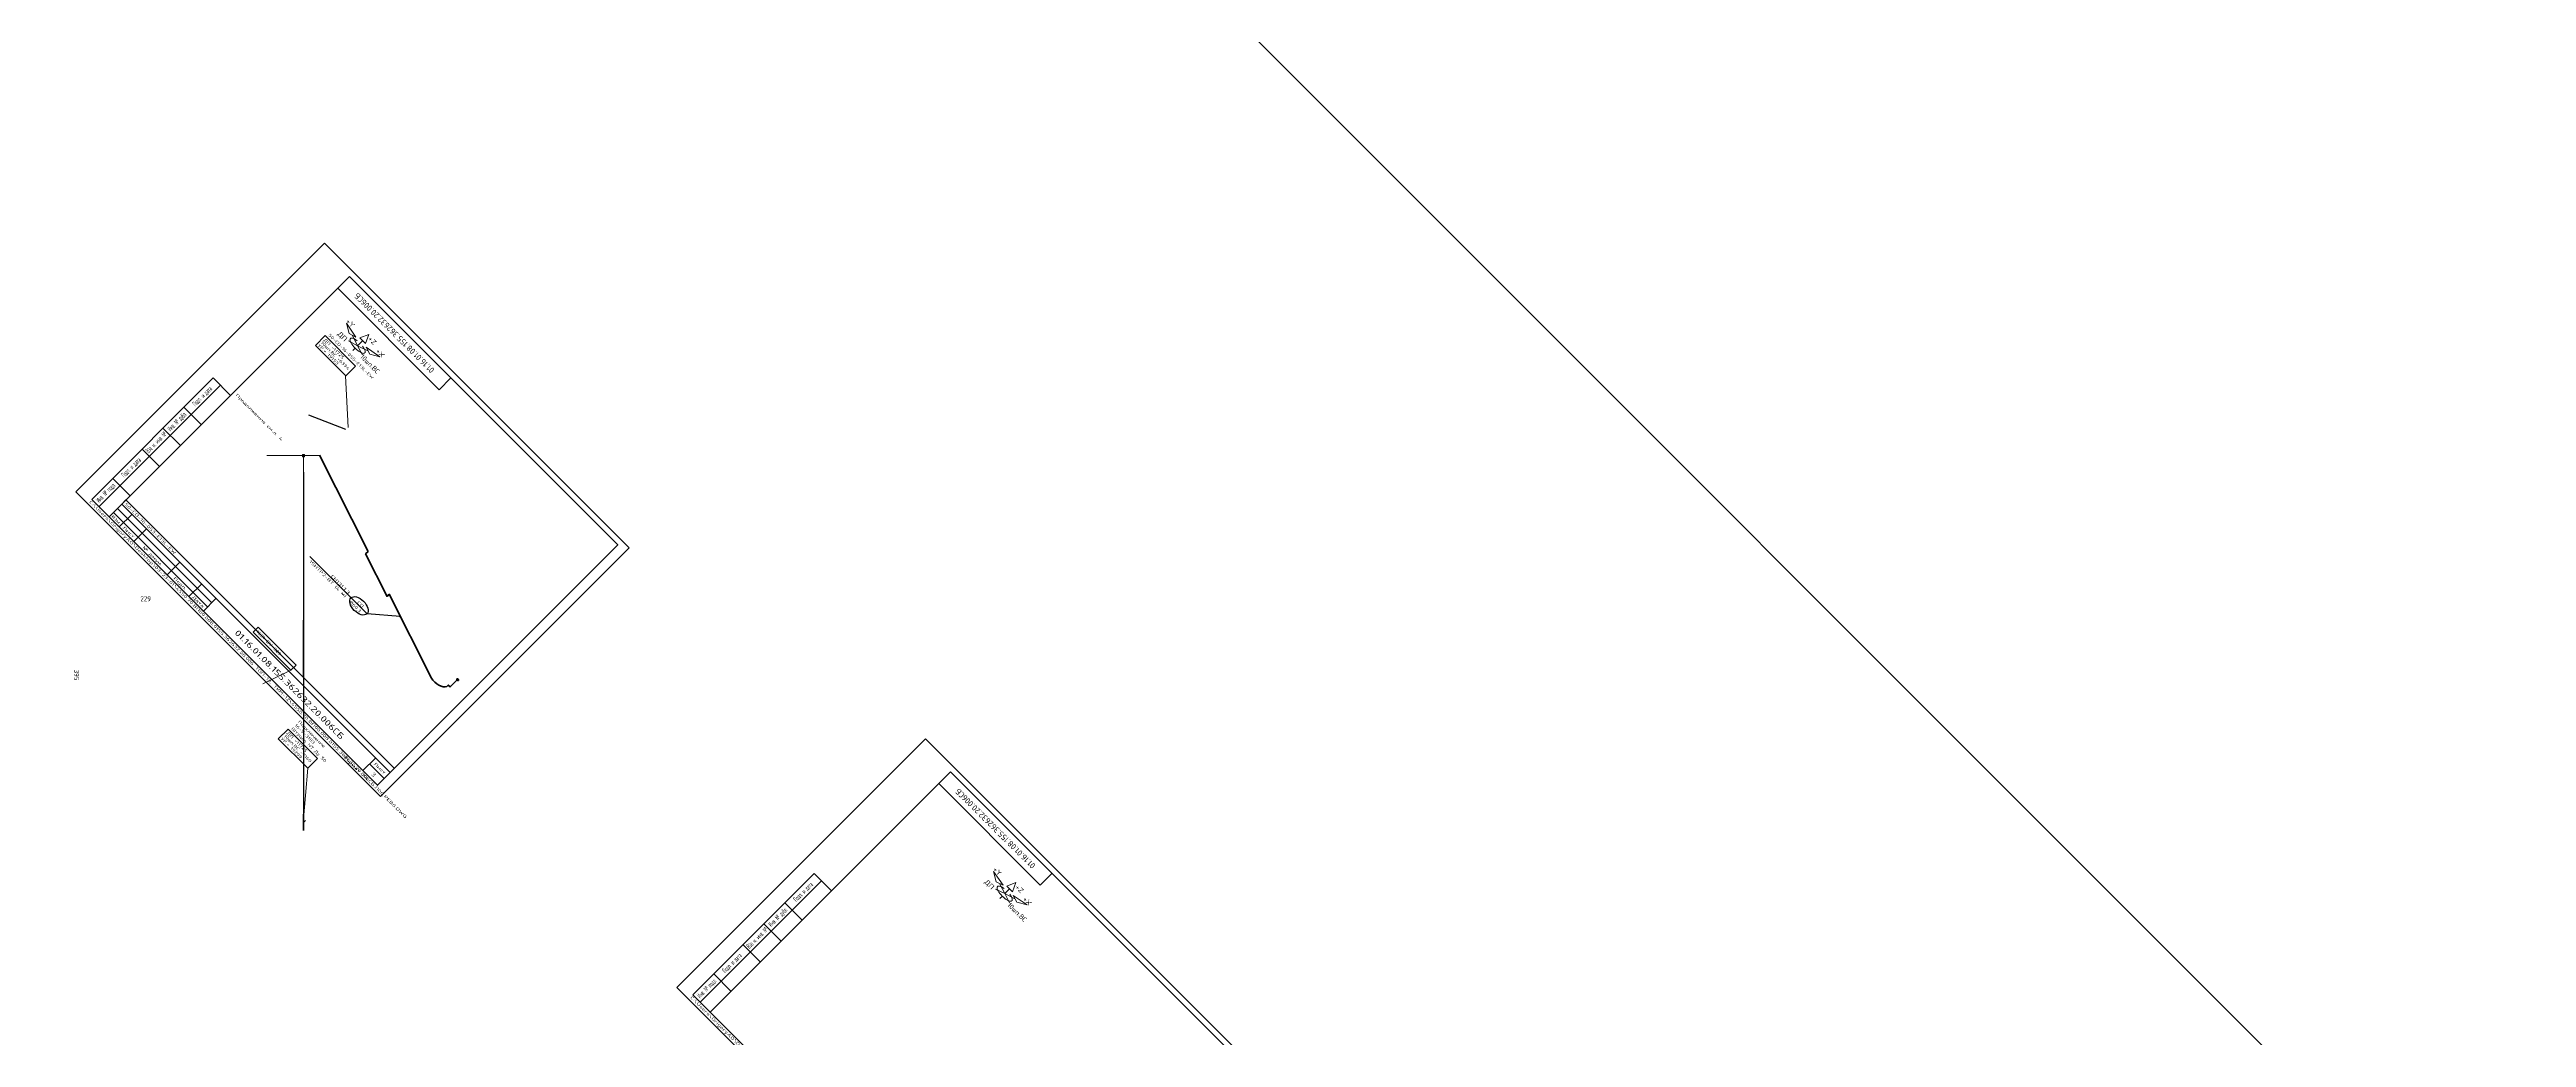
# Model space of a CAD drawing. Header units: millimetres. Extents: x -1501 to 8157, y -8271 to 1386.
# Drawn here: x 151 to 1358, y -415 to 66 of the extents above; entities that cross this region are included whole.
import ezdxf
from ezdxf import colors
from ezdxf.entities.mleader import LeaderData, LeaderLine
from ezdxf.enums import TextEntityAlignment as Align
from ezdxf.math import Vec2, Vec3

# ---------------------------------------------------------------- set-up
doc = ezdxf.new("R2010")
doc.units = ezdxf.units.MM
doc.header["$MEASUREMENT"] = 0
for name, color, linetype, lineweight in [('--TEXT--', 7, 'Continuous', 25), ('OFORMLENIE', 7, 'Continuous', 25), ('подложка', 253, 'Continuous', 13), ('СН', 1, 'Continuous', 50)]:
    doc.layers.add(name, color=color, linetype=linetype, lineweight=lineweight)
doc.layers.add('непечат', color=2, linetype='Continuous', plot=False)
doc.layers.add('Построение', color=7, linetype='Continuous')
doc.styles.add('GOST 2.304', font='CS_Gost2304.shx')
doc.styles.add('GOST_2.304', font='CS_Gost2304.shx', dxfattribs={"height": 2.5})
doc.styles.add('GOST_2.304_07', font='CS_Gost2304.shx', dxfattribs={"width": 0.7})
doc.styles.add('GOST_2.304_09', font='CS_Gost2304.shx', dxfattribs={"width": 0.9})
doc.styles.add('Style-CS_Gost2304', font='CS_Gost2304.shx')
doc.styles.add('TNR_30', font='times.ttf', dxfattribs={"height": 3})

# ---------------------------------------------------------------- blocks, each defined once
blk = doc.blocks.new('TerminatorOpen_0.4')
at = {"color": 0, "linetype": 'ByBlock', "lineweight": -2}
for q in [(-1, 0.2), (-1, 0), (-1, -0.2)]:
    blk.add_line((0, 0), q, dxfattribs=at)
blk = doc.blocks.new('*U13')
at = {"layer": 'СН'}
blk.add_hatch(color=256, dxfattribs=at).paths.add_polyline_path([(0.5, 0, 1), (-0.5, 0, 1)])
blk.add_circle((0, 0), 0.5, dxfattribs=at)
blk = doc.blocks.new('_DotSmall')
at = {"color": 0, "linetype": 'ByBlock', "const_width": 0.5}
blk.add_lwpolyline([(-0.0625, 0, 1), (0.0625, 0, 1)], format="xyb", close=True, dxfattribs=at)
blk = doc.blocks.new('*U23')
at = {"color": 0, "linetype": 'ByBlock', "lineweight": -2}
blk.add_lwpolyline([(210, 297), (0, 297), (0, 0), (210, 0)], close=True, dxfattribs=at)
at = {"color": 0, "linetype": 'ByBlock', "lineweight": 50}
blk.add_lwpolyline([(20, 292), (205, 292), (205, 5), (20, 5)], close=True, dxfattribs=at)
at = {"color": 0, "linetype": 'ByBlock', "lineweight": -2, "style": 'GOST_2.304'}
blk.add_text('Формат А4', height=2.5, dxfattribs=at).set_placement((200, 2.5), align=Align.MIDDLE_RIGHT)
at = {"color": 0, "linetype": 'ByBlock', "lineweight": -2, "insert": (8, 2.5), "char_height": 2.5, "attachment_point": 4, "style": 'GOST_2.304'}
blk.add_mtext('C:\\\\Users\\\\GrigoryAO\\\\Desktop\\\\03-23-01\\\\4550.70.ВП00.008.0155.362632.20.006 ТОП-12, ТКМ-12\\\\4550.70.ВП00.008.0155.362632.20.006СБ.Л00.РЕВ0.DWG', dxfattribs=at)
at = {"color": 0, "linetype": 'ByBlock', "lineweight": -2, "style": 'TNR_30'}
blk.add_attdef('ВЕРХНИЙ_НОМЕР_ЛИСТА', text='', height=3, dxfattribs=at).set_placement((200, 287), align=Align.MIDDLE_CENTER)
blk = doc.blocks.new('ST_Left')
at = {"color": 0, "linetype": 'ByBlock', "lineweight": 50}
for p, q in [((8, 150), (8, 5)), ((20, 150), (8, 150)), ((13, 5), (13, 150)), ((8, 115), (20, 115)), ((8, 90), (20, 90)), ((20, 65), (8, 65)), ((20, 30), (8, 30)), ((8, 5), (20, 5))]:
    blk.add_line(p, q, dxfattribs=at)
at = {"color": 0, "linetype": 'ByBlock', "lineweight": -2, "style": 'GOST_2.304'}
for s, p in [('Подп. и дата', (10.5, 132.5)), ('Инв. № дубл.', (10.5, 102.5)), ('Вза м. инв. №', (10.5, 77.5)), ('Подп. и дата', (10.5, 47.5)), ('Инв. № подл.', (10.5, 17.5))]:
    blk.add_text(s, height=2.5, rotation=90, dxfattribs=at).set_placement(p, align=Align.MIDDLE_CENTER)
at = {"color": 0, "linetype": 'ByBlock', "lineweight": -2, "style": 'GOST_2.304', "flags": 8}
for tag, p in [('ДУБЛ_ДАТА', (16.5, 141.25)), ('НОМЕР_ДУБЛ', (16.5, 102.5)), ('ВЗАМ_ИНВ', (16.5, 77.5)), ('ИНВ_ДАТА', (16.5, 56.25)), ('ИНВ_НОМЕР', (16.5, 17.5))]:
    blk.add_attdef(tag, text='', height=2.5, rotation=90, dxfattribs=at).set_placement(p, align=Align.MIDDLE_CENTER)
blk = doc.blocks.new('ST_2a_dyn')
at = {"color": 0, "linetype": 'ByBlock', "lineweight": 50, "extrusion": (0, 1, 0)}
for p, q in [((-185, 15), (0, 15)), ((-185, 5), (-120, 5)), ((-185, 0), (0, 0)), ((-10, 8), (0, 8))]:
    blk.add_line(p, q, dxfattribs=at)
at = {"color": 0, "linetype": 'ByBlock', "lineweight": 50, "extrusion": (1, 0, 0)}
for p, q in [((-185, 0), (-185, 15)), ((-178, 15), (-178, 0)), ((-168, 15), (-168, 0)), ((-145, 15), (-145, 0)), ((-130, 15), (-130, 0)), ((-120, 0), (-120, 15)), ((-10, 0), (-10, 15))]:
    blk.add_line(p, q, dxfattribs=at)
at = {"color": 0, "linetype": 'ByBlock', "lineweight": 50}
blk.add_line((0, 15), (0, 0), dxfattribs=at)
at = {"color": 0, "linetype": 'ByBlock', "lineweight": -2, "extrusion": (0, 1, 0)}
blk.add_line((-185, 10), (-120, 10), dxfattribs=at)
at = {"color": 0, "linetype": 'ByBlock', "lineweight": -2, "style": 'GOST_2.304'}
for s, p in [('Лист', (-5, 11.5)), ('Лист', (-173, 2.5)), ('Подп.', (-137.5, 2.5)), ('Дата', (-125, 2.5))]:
    blk.add_text(s, height=2.5, dxfattribs=at).set_placement(p, align=Align.MIDDLE_CENTER)
at = {"color": 0, "linetype": 'ByBlock', "lineweight": -2, "width": 0.9}
for s, style, p in [('Изм.', 'GOST_2.304', (-181.5, 2.5)), ('№ докум.', 'GOST_2.304_09', (-156.5, 2.5))]:
    blk.add_text(s, height=2.5, dxfattribs=dict(at, style=style)).set_placement(p, align=Align.MIDDLE_CENTER)
at = {"color": 0, "linetype": 'ByBlock', "lineweight": -2}
for tag, height, style, flags, p in [('ИЗМ_2', 2.5, 'GOST_2.304', 12, (-181.5, 12.5)), ('ЛИСТ_2', 2.5, 'GOST_2.304', 12, (-173, 12.5)), ('N_ДОК_2', 2.5, 'GOST_2.304_09', 12, (-156.5, 12.5)), ('ИЗМ_1', 2.5, 'GOST_2.304', 12, (-181.5, 7.5)), ('ЛИСТ_1', 2.5, 'GOST_2.304', 12, (-173, 7.5)), ('N_ДОК_1', 2.5, 'GOST_2.304_09', 12, (-156.5, 7.5)), ('ШИФР', 5, 'GOST_2.304', 4, (-65, 7.5)), ('LIST', 3.5, 'GOST_2.304', 4, (-5, 4))]:
    blk.add_attdef(tag, text='', height=height, dxfattribs=dict(at, style=style, flags=flags)).set_placement(p, align=Align.MIDDLE_CENTER)
at = {"color": 0, "linetype": 'ByBlock', "lineweight": -2, "style": 'GOST_2.304_07', "width": 0.7, "flags": 12}
for tag, p in [('ДАТА_2', (-125, 12.5)), ('ДАТА_1', (-125, 7.5))]:
    blk.add_attdef(tag, text='', height=2.5, dxfattribs=at).set_placement(p, align=Align.MIDDLE_CENTER)
blk = doc.blocks.new('ST_Top')
at = {"color": 0, "linetype": 'ByBlock', "lineweight": 50}
blk.add_line((70, 0), (70, -14), dxfattribs=at)
at = {"color": 0, "linetype": 'ByBlock', "lineweight": 50, "extrusion": (0, 1, 0)}
blk.add_line((0, -14), (70, -14), dxfattribs=at)
at = {"color": 0, "linetype": 'ByBlock', "lineweight": -2, "style": 'GOST_2.304', "width": 0.7, "flags": 4}
blk.add_attdef('ШИФР', text='', height=5, rotation=180, dxfattribs=at).set_placement((35, -7), align=Align.MIDDLE_CENTER)
blk = doc.blocks.new('*U21')
at = {"color": 0, "linetype": 'ByBlock', "lineweight": -2}
blk.add_lwpolyline([(420, 297), (0, 297), (0, 0), (420, 0)], close=True, dxfattribs=at)
at = {"color": 0, "linetype": 'ByBlock', "lineweight": 50}
blk.add_lwpolyline([(20, 292), (415, 292), (415, 5), (20, 5)], close=True, dxfattribs=at)
at = {"color": 0, "linetype": 'ByBlock', "lineweight": -2, "style": 'GOST_2.304'}
blk.add_text('Формат А3', height=2.5, dxfattribs=at).set_placement((410, 2.5), align=Align.MIDDLE_RIGHT)
at = {"color": 0, "linetype": 'ByBlock', "lineweight": -2, "insert": (8, 2.5), "char_height": 2.5, "attachment_point": 4, "style": 'GOST_2.304'}
blk.add_mtext('C:\\\\Users\\\\GrigoryAO\\\\Desktop\\\\03-23-01\\\\4550.70.ВП00.008.0155.362632.20.006 ТОП-12, ТКМ-12\\\\4550.70.ВП00.008.0155.362632.20.006СБ.Л00.РЕВ0.DWG', dxfattribs=at)
at = {"color": 0, "linetype": 'ByBlock', "lineweight": -2, "style": 'TNR_30'}
blk.add_attdef('ВЕРХНИЙ_НОМЕР_ЛИСТА', text='', height=3, dxfattribs=at).set_placement((410, 287), align=Align.MIDDLE_CENTER)

msp = doc.modelspace()

# ---------------------------------------------------------------- hatches: boundary and pattern name
at = {"layer": 'подложка', "extrusion": (-1, -3.92523e-17, -1.17757e-16)}
h = msp.add_hatch(color=252, dxfattribs=at)
edge = h.paths.add_edge_path()
edge.add_arc((139.8, 161.5), 1, 180, 540)
h = msp.add_hatch(color=252, dxfattribs=at)
edge = h.paths.add_edge_path()
edge.add_arc((302.6, 161.5), 1, 180, 540)
at = {"layer": 'Построение', "linetype": 'Continuous', "lineweight": 30, "extrusion": (1, 3.92523e-17, 1.17757e-16)}
h = msp.add_hatch(color=256, dxfattribs=at)
edge = h.paths.add_edge_path()
edge.add_arc((-212, 161.5), 1, 180, 540)
at = {"layer": 'Построение', "linetype": 'Continuous', "lineweight": 30, "extrusion": (-1, -3.92523e-17, -1.17757e-16)}
h = msp.add_hatch(color=256, dxfattribs=at)
edge = h.paths.add_edge_path()
edge.add_arc((239.8, 161.5), 1, 180, 540)
at = {"layer": 'Построение', "linetype": 'Continuous', "lineweight": 30, "extrusion": (1, 3.92523e-17, 1.17757e-16)}
h = msp.add_hatch(color=256, dxfattribs=at)
edge = h.paths.add_edge_path()
edge.add_arc((-310.6, 169.5), 1, -90, 270)
h = msp.add_hatch(color=256, dxfattribs=at)
edge = h.paths.add_edge_path()
edge.add_arc((-310.6, 169.5), 1, -90, 270)

# ---------------------------------------------------------------- linework, layer by layer
at = {"layer": '--TEXT--', "extrusion": (-0.57735, -0.57735, 0.57735)}
msp.add_line((295, -119.1, 137.8), (277, -112.1, 126.7), dxfattribs=at)
msp.add_circle((358.1, 118.1), 5.51, dxfattribs=at)
at = {"layer": 'OFORMLENIE', "extrusion": (-0.57735, -0.57735, 0.57735)}
for q in [(185.8, -155.5, 30.3), (318.7, -284.3, 34.4)]:
    msp.add_line((187.8, -153.4, 34.4), q, dxfattribs=at)
at = {"layer": 'непечат', "color": 3, "extrusion": (-0.57735, -0.57735, 0.57735)}
msp.add_lwpolyline([(-1387.9, 992.3), (10962.3, 992.3), (10962.3, -1271.9), (-1387.9, -1271.9)], close=True, dxfattribs=at)
at = {"layer": 'подложка', "color": 252, "extrusion": (-0.57735, -0.57735, 0.57735)}
for p, q in [((300.8, -78.2, 214.3), (296.3, -75.9, 212)), ((300.8, -78.2, 214.3), (298.3, -73.2, 216.8)), ((298.5, -80.5, 209.6), (299.7, -79.3, 211.9)), ((300.8, -78.2, 214.3), (303.2, -75.8, 218.9)), ((300.8, -78.2, 214.3), (303.1, -82.7, 212)), ((300.8, -78.2, 214.3), (305.8, -80.7, 216.8)), ((296.1, -118, 140), (294.9, -92.9, 163.9)), ((254.6, -243.1, 180.8), (268.3, -236.3, 201.3)), ((274.2, -310.8, 175), (276.5, -284.2, 204)), ((274.4, -310.6, 179.4), (275.3, -309.7, 181.2)), ((616.3, -345.3, 262.6), (611.8, -343.1, 260.3)), ((616.3, -345.3, 262.6), (613.8, -340.3, 265.1)), ((614, -347.7, 257.9), (615.2, -346.5, 260.3)), ((616.3, -345.3, 262.6), (618.7, -343, 267.3)), ((616.3, -345.3, 262.6), (618.6, -349.8, 260.3)), ((616.3, -345.3, 262.6), (621.3, -347.8, 265.1))]:
    msp.add_line(p, q, dxfattribs=at)
at = {"layer": 'подложка', "color": 252}
for p, q in [((266.4, -131.8, 161.5), (256.5, -131.8, 161.5)), ((266.4, -131.8, 158.7), (256.5, -131.8, 158.7)), ((266.4, -131.8, 164.4), (256.5, -131.8, 164.4)), ((266.4, -131.8, 161.5), (274.4, -131.8, 161.5)), ((266.4, -131.8, 158.7), (274.4, -131.8, 158.7)), ((266.4, -131.8, 164.4), (274.4, -131.8, 164.4)), ((274.4, -131.8, 161.5), (274.4, -139.8, 161.5)), ((282.3, -131.8, 161.5), (274.4, -131.8, 161.5)), ((274.4, -139.8, 158.7), (274.4, -131.8, 158.7)), ((282.3, -131.8, 164.4), (274.4, -131.8, 164.4)), ((282.3, -131.8, 158.7), (280, -131.8, 158.7)), ((274.4, -139.8, 164.4), (274.4, -137.5, 164.4)), ((274.4, -139.8, 158.7), (274.4, -212, 158.7)), ((274.4, -139.8, 164.4), (274.4, -212, 164.4)), ((274.4, -239.8, 158.7), (274.4, -302.6, 158.7)), ((274.4, -239.8, 164.4), (274.4, -302.6, 164.4))]:
    msp.add_line(p, q, dxfattribs=at)
at = {"layer": 'подложка', "color": 252, "extrusion": (-1, 5.55112e-17, -5.55112e-17)}
for p, q in [((274.4, -139.8, 161.5), (274.4, -139.8, 145.3)), ((274.4, -139.8, 161.5), (274.4, -139.8, 138.3)), ((274.4, -142.3, 146.5), (274.4, -213.5, 146.5)), ((274.4, -142.3, 139.5), (274.4, -308.1, 139.5)), ((274.4, -216, 161.5), (274.4, -216, 145.3)), ((274.4, -218, 161.5), (274.4, -218, 145.3)), ((274.4, -220.5, 146.5), (274.4, -231.4, 146.5)), ((274.4, -233.9, 161.5), (274.4, -233.9, 145.3)), ((274.4, -235.8, 161.5), (274.4, -235.8, 145.3)), ((274.4, -238.3, 146.5), (274.4, -308.1, 146.5)), ((274.4, -310.6, 161.5), (274.4, -294.3, 161.5)), ((274.4, -310.6, 169.5), (274.4, -294.3, 169.5)), ((274.4, -295.6, 161.5), (274.4, -295.1, 164)), ((274.4, -295.6, 169.5), (274.4, -295.1, 167)), ((274.4, -295.6, 164), (274.4, -295.6, 176.8)), ((274.4, -295.6, 161.5), (274.4, -295.6, 164)), ((274.4, -295.6, 161.5), (274.4, -296.1, 164)), ((274.4, -295.6, 169.5), (274.4, -295.6, 167)), ((274.4, -295.6, 169.5), (274.4, -296.1, 167)), ((274.4, -302.6, 158.7), (274.4, -304.4, 159.1)), ((274.4, -302.6, 164.4), (274.4, -305.5, 164.5)), ((274.4, -304.4, 159.1), (274.4, -306.1, 159.8)), ((274.4, -305.5, 164.5), (274.4, -307.6, 166.6)), ((274.4, -306.1, 159.8), (274.4, -307.6, 160.8)), ((274.4, -307.6, 160.8), (274.4, -309, 161.9)), ((274.4, -307.6, 166.6), (274.4, -307.7, 169.5)), ((274.4, -309, 161.9), (274.4, -310.2, 163.1)), ((274.4, -310.2, 163.1), (274.4, -311.3, 164.5)), ((274.4, -310.6, 161.5), (274.4, -310.6, 145.3)), ((274.4, -310.6, 161.5), (274.4, -310.6, 138.3)), ((274.4, -311.3, 164.5), (274.4, -312.3, 166)), ((274.4, -312.3, 166), (274.4, -313, 167.7)), ((274.4, -313, 167.7), (274.4, -313.4, 169.5))]:
    msp.add_line(p, q, dxfattribs=at)
at = {"layer": 'подложка', "color": 252, "extrusion": (-0.57735, -0.57735, 0.57735)}
for centre in [(300.8, -78.2, 214.3), (616.3, -345.3, 262.6)]:
    msp.add_ellipse(centre, major_axis=(-3.54, 3.54), ratio=0.57735, start_param=5.105088, end_param=10.602875, dxfattribs=at)
at = {"layer": 'подложка', "color": 252}
for points in [[(295.4, -67.3, 219.7), (300, -74, 217.6), (296.7, -72.3, 215.9)], [(284.9, -73.3, 173.4), (299.7, -88.2, 173.4), (295, -92.9, 164), (280.2, -78.1, 164)], [(306.2, -72.8, 225.1), (301.8, -74.4, 218.9), (304.6, -77.2, 218.9)], [(311.7, -83.6, 219.7), (305, -79, 217.6), (306.7, -82.3, 215.9)], [(273.9, -132.3, 161.5), (274.9, -132.3, 161.5), (274.9, -131.3, 161.5), (273.9, -131.3, 161.5)], [(252.3, -215.4, 206.2), (270.8, -233.9, 206.2), (268.3, -236.3, 201.3), (249.8, -217.8, 201.3)], [(266.9, -265.1, 213.4), (281.2, -279.4, 213.4), (276.5, -284.2, 204), (262.1, -269.8, 204)], [(610.9, -334.5, 268), (615.5, -341.2, 265.9), (612.2, -339.5, 264.3)], [(621.7, -339.9, 273.4), (617.3, -341.6, 267.3), (620.1, -344.4, 267.3)], [(627.2, -350.7, 268), (620.5, -346.2, 265.9), (622.2, -349.5, 264.3)]]:
    msp.add_3dface(points, dxfattribs=at)
at = {"layer": 'Построение', "linetype": 'Continuous', "lineweight": 30}
for p, q in [((274.4, -139.8, 161.5), (274.4, -212, 161.5)), ((274.4, -214, 157.5), (274.4, -212, 157.5)), ((274.4, -214, 165.5), (274.4, -212, 165.5)), ((274.4, -216, 157.5), (274.4, -214, 157.5)), ((274.4, -216, 165.5), (274.4, -214, 165.5)), ((274.4, -218, 157.5), (274.4, -220, 157.5)), ((274.4, -218, 165.5), (274.4, -220, 165.5)), ((274.4, -220, 157.5), (274.4, -231.9, 157.5)), ((274.4, -220, 165.5), (274.4, -231.9, 165.5)), ((274.4, -233.9, 157.5), (274.4, -231.9, 157.5)), ((274.4, -233.9, 165.5), (274.4, -231.9, 165.5)), ((274.4, -235.8, 157.5), (274.4, -237.8, 157.5)), ((274.4, -235.8, 165.5), (274.4, -237.8, 165.5)), ((274.4, -237.8, 157.5), (274.4, -239.8, 157.5)), ((274.4, -237.8, 165.5), (274.4, -239.8, 165.5)), ((274.4, -239.8, 161.5), (274.4, -302.6, 161.5))]:
    msp.add_line(p, q, dxfattribs=at)
at = {"layer": 'Построение', "linetype": 'Continuous', "lineweight": 30, "extrusion": (-1, 5.55112e-17, -5.55112e-17)}
for p, q in [((274.4, -218.2, 161.8), (274.4, -217.7, 161.3)), ((274.4, -218.2, 161.3), (274.4, -217.7, 161.8)), ((274.4, -236.1, 161.8), (274.4, -235.6, 161.3)), ((274.4, -236.1, 161.3), (274.4, -235.6, 161.8))]:
    msp.add_line(p, q, dxfattribs=at)
at = {"layer": 'Построение', "linetype": 'Continuous', "lineweight": 30, "extrusion": (1, -5.55112e-17, 5.55112e-17)}
for p, q in [((274.4, -232.9, 165.5), (274.4, -219, 157.6)), ((274.4, -219, 165.5), (274.4, -232.9, 157.6)), ((274.4, -225.9, 159), (274.4, -225.9, 167.5))]:
    msp.add_line(p, q, dxfattribs=at)
at = {"layer": 'Построение', "linetype": 'Continuous', "lineweight": 30, "extrusion": (-1, 5.55112e-17, -5.55112e-17), "elevation": -274.4, "flags": 128}
msp.add_lwpolyline([(215, 164.5), (212, 162.5), (212, 160.6), (215, 158.6)], dxfattribs=at)
at = {"layer": 'Построение', "linetype": 'Continuous', "lineweight": 30, "extrusion": (1, -5.55112e-17, 5.55112e-17), "elevation": 274.4, "flags": 128}
msp.add_lwpolyline([(-236.8, 164.5), (-239.8, 162.5), (-239.8, 160.6), (-236.8, 158.6)], dxfattribs=at)
at = {"layer": 'Построение', "linetype": 'Continuous', "lineweight": 30, "extrusion": (-1, 0, -5.55112e-17), "elevation": -274.4, "flags": 128}
msp.add_lwpolyline([(307.6, 172.5), (309.6, 169.5), (311.5, 169.5), (313.5, 172.5)], dxfattribs=at)
at = {"layer": 'Построение', "linetype": 'Continuous', "lineweight": 30, "extrusion": (1, 0, 5.55112e-17), "elevation": 274.4, "flags": 128}
msp.add_lwpolyline([(-307.6, 176.4), (-309.6, 179.4), (-311.5, 179.4), (-313.5, 176.4)], dxfattribs=at)
at = {"layer": 'Построение', "linetype": 'Continuous', "lineweight": 30, "extrusion": (1, -5.55112e-17, 5.55112e-17)}
msp.add_circle((-225.9, 161.5, 274.4), 1.99, dxfattribs=at)
at = {"layer": 'Построение', "linetype": 'Continuous', "lineweight": 30, "extrusion": (-1, 5.55112e-17, -5.55112e-17)}
msp.add_arc((302.6, 169.5, -274.4), 7.95, 270, 360, dxfattribs=at)
at = {"layer": 'Построение', "linetype": 'Continuous', "lineweight": 30, "extrusion": (1, -5.55112e-17, 5.55112e-17)}
msp.add_point((274.4, -225.9, 160), dxfattribs=at)
at = {"layer": 'Построение', "linetype": 'Continuous', "lineweight": 30, "extrusion": (-1, 5.55112e-17, -5.55112e-17)}
msp.add_solid([(227.9, 168, -274.4), (223.9, 168, -274.4), (227.9, 167.5, -274.4), (223.9, 167.5, -274.4)], dxfattribs=at)
at = {"layer": 'Построение', "linetype": 'Continuous', "lineweight": 30}
for points in [[(274.4, -216, 165.5), (274.4, -215, 165.5), (274.4, -215, 157.6), (274.4, -216, 157.6)], [(274.4, -218, 160.1), (274.4, -216, 160.1), (274.4, -216, 163), (274.4, -218, 163)], [(274.4, -219, 165.5), (274.4, -218, 165.5), (274.4, -218, 157.6), (274.4, -219, 157.6)], [(274.4, -233.9, 165.5), (274.4, -232.9, 165.5), (274.4, -232.9, 157.6), (274.4, -233.9, 157.6)], [(274.4, -235.8, 160.1), (274.4, -233.9, 160.1), (274.4, -233.9, 163), (274.4, -235.8, 163)], [(274.4, -235.8, 165.5), (274.4, -236.8, 165.5), (274.4, -236.8, 157.6), (274.4, -235.8, 157.6)], [(274.4, -306.6, 173.5), (274.4, -306.6, 172.5), (274.4, -314.5, 172.5), (274.4, -314.5, 173.5)], [(274.4, -306.6, 175.5), (274.4, -306.6, 176.4), (274.4, -314.5, 176.4), (274.4, -314.5, 175.5)], [(274.4, -312, 173.5), (274.4, -312, 175.5), (274.4, -309.1, 175.5), (274.4, -309.1, 173.5)]]:
    msp.add_3dface(points, dxfattribs=at)
at = {"layer": 'СН', "extrusion": (-0.57735, -0.57735, 0.57735)}
msp.add_lwpolyline([(292.6, 184.4), (342.5, 156.1), (342.5, 153), (364.6, 140.5), (364.6, 143.1), (408, 118.2, 0.448243), (416.2, 122.4), (416.2, 124.1), (417.5, 124.1), (417.5, 133)], format="xyb", dxfattribs=at)

# ---------------------------------------------------------------- block references
at = {"layer": 'OFORMLENIE', "extrusion": (-0.57735, -0.57735, 0.57735)}
for name, p in [('*U23', (221.3, 17.1)), ('ST_Left', (221.3, 17.1)), ('*U21', (599.3, 80.2)), ('ST_Left', (599.3, 80.2))]:
    msp.add_blockref(name, p, dxfattribs=at)
ref = msp.add_blockref('ST_Top', (241.3, 309.1), dxfattribs=at)
ref.add_attrib('ШИФР', '01.16.01.08.155.362632.20.006СБ', dxfattribs={"layer": '0', "color": 0, "linetype": 'ByBlock', "lineweight": -2, "extrusion": (-0.57735, -0.57735, 0.57735), "height": 5, "rotation": 180, "style": 'GOST_2.304', "width": 0.7}).set_placement((276.3, 302.1), align=Align.MIDDLE_CENTER)
ref = msp.add_blockref('ST_2a_dyn', (426.3, 22.1), dxfattribs=at)
ref.add_attrib('LIST', '3', dxfattribs={"layer": '0', "color": 0, "linetype": 'ByBlock', "lineweight": -2, "extrusion": (-0.57735, -0.57735, 0.57735), "height": 3.5, "style": 'GOST_2.304'}).set_placement((421.3, 26.1), align=Align.MIDDLE_CENTER)
ref.add_attrib('ШИФР', '01.16.01.08.155.362632.20.006СБ', dxfattribs={"layer": '0', "color": 0, "linetype": 'ByBlock', "lineweight": -2, "extrusion": (-0.57735, -0.57735, 0.57735), "height": 5, "style": 'GOST_2.304'}).set_placement((361.3, 29.6), align=Align.MIDDLE_CENTER)
ref = msp.add_blockref('ST_Top', (619.3, 372.2), dxfattribs=at)
ref.add_attrib('ШИФР', '01.16.01.08.155.362632.20.006СБ', dxfattribs={"layer": '0', "color": 0, "linetype": 'ByBlock', "lineweight": -2, "extrusion": (-0.57735, -0.57735, 0.57735), "height": 5, "rotation": 180, "style": 'GOST_2.304', "width": 0.7}).set_placement((654.3, 365.2), align=Align.MIDDLE_CENTER)
at = {"layer": 'подложка', "color": 252, "extrusion": (-1, 5.55112e-17, -5.55112e-17), "xscale": 2.500000000000001, "yscale": 2.500000000000001, "zscale": 2.500000000000001, "rotation": 180}
for p in [(139.8, 146.5, -274.4), (139.8, 139.5, -274.4), (218, 146.5, -274.4), (235.8, 146.5, -274.4)]:
    msp.add_blockref('TerminatorOpen_0.4', p, dxfattribs=at)
at = {"layer": 'подложка', "color": 252, "extrusion": (-1, 5.55112e-17, -5.55112e-17), "xscale": 2.500000000000001, "yscale": 2.500000000000001, "zscale": 2.500000000000001}
for p in [(216, 146.5, -274.4), (233.9, 146.5, -274.4), (310.6, 146.5, -274.4), (310.6, 139.5, -274.4)]:
    msp.add_blockref('TerminatorOpen_0.4', p, dxfattribs=at)
at = {"layer": 'СН', "extrusion": (-0.57735, -0.57735, 0.57735)}
msp.add_blockref('*U13', (417.6, 133), dxfattribs=at)

# ---------------------------------------------------------------- texts
at = {"layer": '--TEXT--', "extrusion": (-0.57735, -0.57735, 0.57735), "style": 'GOST 2.304', "width": 0.9}
msp.add_text('%%C60,3', height=2.5, rotation=360, dxfattribs=at).set_placement((353.5, 114.3))
at = {"layer": '--TEXT--', "extrusion": (-0.57735, -0.57735, 0.57735), "style": 'GOST 2.304'}
msp.add_text('CD', height=2.5, rotation=360, dxfattribs=at).set_placement((356.2, 118.7))
at = {"layer": '--TEXT--', "extrusion": (-0.57735, -0.57735, 0.57735), "insert": (242.2, -101.4, 140.8), "char_height": 2.5, "width": 44.927, "attachment_point": 1, "text_direction": (0.707107, -0.707107, 0), "style": 'GOST 2.304'}
msp.add_mtext('Продолжение см.л. 4', dxfattribs=at)
at = {"layer": 'OFORMLENIE', "extrusion": (-0.57735, -0.57735, 0.57735), "style": 'GOST 2.304'}
msp.add_text('50-CD-16-053-E13L-EW', height=2.5, rotation=360, dxfattribs=at).set_placement((242.3, 39.7), align=Align.MIDDLE_LEFT)
at = {"layer": 'подложка', "color": 252, "extrusion": (-0.57735, -0.57735, 0.57735), "style": 'Style-CS_Gost2304', "width": 0.875}
for s, p in [('50-CD-16-055-E13L-EW', (254.3, 231.2, -22)), ('УР.+ 19153', (254.3, 218.8, -22)), ('10шп.ВС -6394', (254.3, 222.2, -22)), ('ДП -11725', (254.3, 225.6, -22)), ('1631-BV-329', (331.7, 180.4, 97.7)), ('Штуцер N7 Ду 50', (377.1, 178.2, 122.2)), ('16-V-3103', (377.1, 182.2, 122.2)), ('Подключение', (377.1, 186.2, 122.2)), ('УР.+ 19299', (377.1, 165.8, 122.2)), ('10шп.ВС -7160', (377.1, 169.2, 122.2)), ('ДП -11725', (377.1, 172.6, 122.2))]:
    msp.add_text(s, height=2.5, rotation=360, dxfattribs=at).set_placement(p, align=Align.MIDDLE_LEFT)
at = {"layer": 'подложка', "color": 252, "extrusion": (-0.57735, -0.57735, 0.57735), "style": 'Style-CS_Gost2304'}
for s, width, p in [('ДП', 0.75, (257, 264.2, -4.9)), ('+Y', 0.75, (255.5, 276.9, -4.9)), ('10шп.ВС', 0.628788, (272.7, 264.2, -4.9)), ('+Z', 0.75, (269.2, 279.6, -4.9)), ('+Y', 0.75, (667.5, 336.1, -4.9)), ('ДП', 0.75, (669, 323.4, -4.9)), ('10шп.ВС', 0.628788, (684.8, 323.4, -4.9)), ('+Z', 0.75, (681.3, 338.8, -4.9))]:
    msp.add_text(s, height=4.13, dxfattribs=dict(at, width=width)).set_placement(p, align=Align.TOP_LEFT)
at = {"layer": 'подложка', "color": 252, "extrusion": (-0.57735, -0.57735, 0.57735), "style": 'Style-CS_Gost2304', "width": 0.75}
for p in [(280.6, 276.9, -4.9), (692.6, 336.1, -4.9)]:
    msp.add_text('+X', height=4.13, dxfattribs=at).set_placement(p, align=Align.TOP_RIGHT)
at = {"layer": 'подложка', "color": 252, "style": 'GOST_2.304'}
msp.add_text('229', height=2.5, dxfattribs=at).set_placement((194.9, -202.8, -526.7))
msp.add_text('395', height=2.5, rotation=270, dxfattribs=at).set_placement((162.5, -236.1, -499))
at = {"layer": 'подложка', "color": 252, "extrusion": (-1, 5.55112e-17, -5.55112e-17), "style": 'GOST_2.304'}
msp.add_text('76', height=2.5, rotation=90, dxfattribs=at).set_placement((294.2, 171.1, -274.4))
at = {"layer": 'подложка', "color": 252, "extrusion": (-1, 5.55112e-17, -5.55112e-17), "char_height": 2.5, "attachment_point": 5, "text_direction": (0, -1, 0), "style": 'GOST_2.304'}
for s, insert in [('\\A1;202', (274.4, -178.7, 149.7)), ('\\A1;766', (274.4, -226, 142.7)), ('\\A1;372', (274.4, -226.8, 149.7)), ('\\A1;186', (274.4, -274.1, 149.7))]:
    msp.add_mtext(s, dxfattribs=dict(at, insert=insert))

# ---------------------------------------------------------------- leaders
at = {"layer": '--TEXT--'}
ml = msp.add_multileader_mtext('Standard', dxfattribs=at)
ml.set_content('СН131.1.3\\P15НТР2-ВТ (4 м)', color=7, style='GOST 2.304')
ml.set_leader_properties()
ml.set_arrow_properties(name='DOTSMALL')
ml.build(insert=Vec2(0, 0))
ml.multileader.update_dxf_attribs({"text_left_attachment_type": 6, "text_right_attachment_type": 6, "dogleg_length": 11.2, "arrow_head_size": 2.5})
ctx = ml.context
ctx.base_point, ctx.char_height, ctx.arrow_head_size, ctx.plane_origin, ctx.plane_x_axis, ctx.plane_y_axis = Vec3(276.4, -180, 96.4), 2.5, 2.5, Vec3(405.1, -250.9, 154.1), Vec3(0.707107, -0.707107, 0), Vec3(0.408248, 0.408248, 0.816497)
ctx.left_attachment, ctx.right_attachment, ctx.text_align_type = 6, 6, 2
notes = []
notes.append((ctx, [(0, (1, 1, 0), (305.4, -208.9, 96.4), (-0.707107, 0.707107, 0), 11.2, [(0, [(321.5, -210.2, 111.3)], 0, [])])]))
ctx.mtext.insert, ctx.mtext.text_direction, ctx.mtext.defined_height, ctx.mtext.alignment, ctx.mtext.flow_direction, ctx.mtext.extrusion = Vec3(297.3, -198.4, 98.9), Vec3(0.707107, -0.707107, 0), 0.0309, 3, 5, Vec3(-0.57735, -0.57735, 0.57735)
for ctx, leaders in notes:
    for number, flags, end, landing, length, lines in leaders:
        leader = LeaderData()
        leader.index, (leader.has_last_leader_line, leader.has_dogleg_vector, leader.attachment_direction) = number, flags
        leader.last_leader_point, leader.dogleg_vector, leader.dogleg_length = Vec3(end), Vec3(landing), length
        for number, points, colour, breaks in lines:
            line = LeaderLine()
            line.index, line.vertices, line.color, line.breaks = number, Vec3.list(points), colors.encode_raw_color(colour), breaks
            leader.lines.append(line)
        ctx.leaders.append(leader)

doc.saveas('drawing.dxf')
